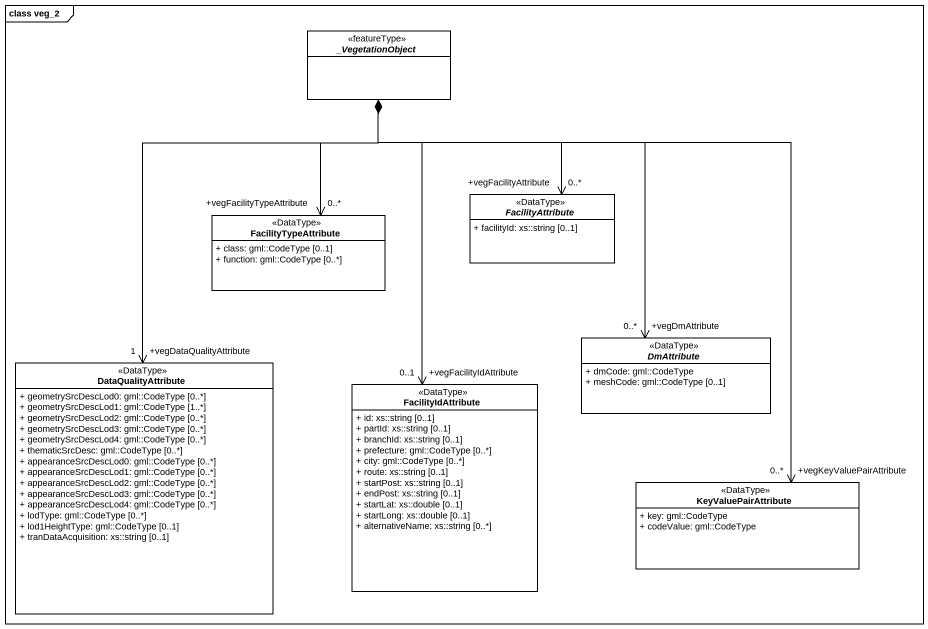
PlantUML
@startuml
mainframe class veg_2
hide circle
hide empty members
skinparam classAttributeIconSize 0
abstract class "_VegetationObject" as VegetationObject <<featureType>> #FFFFFF
class FacilityTypeAttribute <<DataType>> #FFFFFF {
  + class: gml::CodeType [0..1]
  + function: gml::CodeType [0..*]
}
abstract class FacilityAttribute <<DataType>> #FFFFFF {
  + facilityId: xs::string [0..1]
}
abstract class DmAttribute <<DataType>> #FFFFFF {
  + dmCode: gml::CodeType
  + meshCode: gml::CodeType [0..1]
}
class DataQualityAttribute <<DataType>> #FFFFFF {
  + geometrySrcDescLod0: gml::CodeType [0..*]
  + geometrySrcDescLod1: gml::CodeType [1..*]
  + geometrySrcDescLod2: gml::CodeType [0..*]
  + geometrySrcDescLod3: gml::CodeType [0..*]
  + geometrySrcDescLod4: gml::CodeType [0..*]
  + thematicSrcDesc: gml::CodeType [0..*]
  + appearanceSrcDescLod0: gml::CodeType [0..*]
  + appearanceSrcDescLod1: gml::CodeType [0..*]
  + appearanceSrcDescLod2: gml::CodeType [0..*]
  + appearanceSrcDescLod3: gml::CodeType [0..*]
  + appearanceSrcDescLod4: gml::CodeType [0..*]
  + lodType: gml::CodeType [0..*]
  + lod1HeightType: gml::CodeType [0..1]
  + tranDataAcquisition: xs::string [0..1]
}
class FacilityIdAttribute <<DataType>> #FFFFFF {
  + id: xs::string [0..1]
  + partId: xs::string [0..1]
  + branchId: xs::string [0..1]
  + prefecture: gml::CodeType [0..*]
  + city: gml::CodeType [0..*]
  + route: xs::string [0..1]
  + startPost: xs::string [0..1]
  + endPost: xs::string [0..1]
  + startLat: xs::double [0..1]
  + startLong: xs::double [0..1]
  + alternativeName: xs::string [0..*]
}
class KeyValuePairAttribute <<DataType>> #FFFFFF {
  + key: gml::CodeType
  + codeValue: gml::CodeType
}
FacilityTypeAttribute "+vegFacilityTypeAttribute\n0..*" <-up-* VegetationObject
FacilityAttribute "+vegFacilityAttribute\n0..*" <-up-* VegetationObject
DmAttribute "+vegDmAttribute\n0..*" <-up-* VegetationObject
DataQualityAttribute "+vegDataQualityAttribute\n1" <-up-* VegetationObject
FacilityIdAttribute "+vegFacilityIdAttribute\n0..1" <-up-* VegetationObject
KeyValuePairAttribute "+vegKeyValuePairAttribute\n0..*" <-up-* VegetationObject
@enduml
